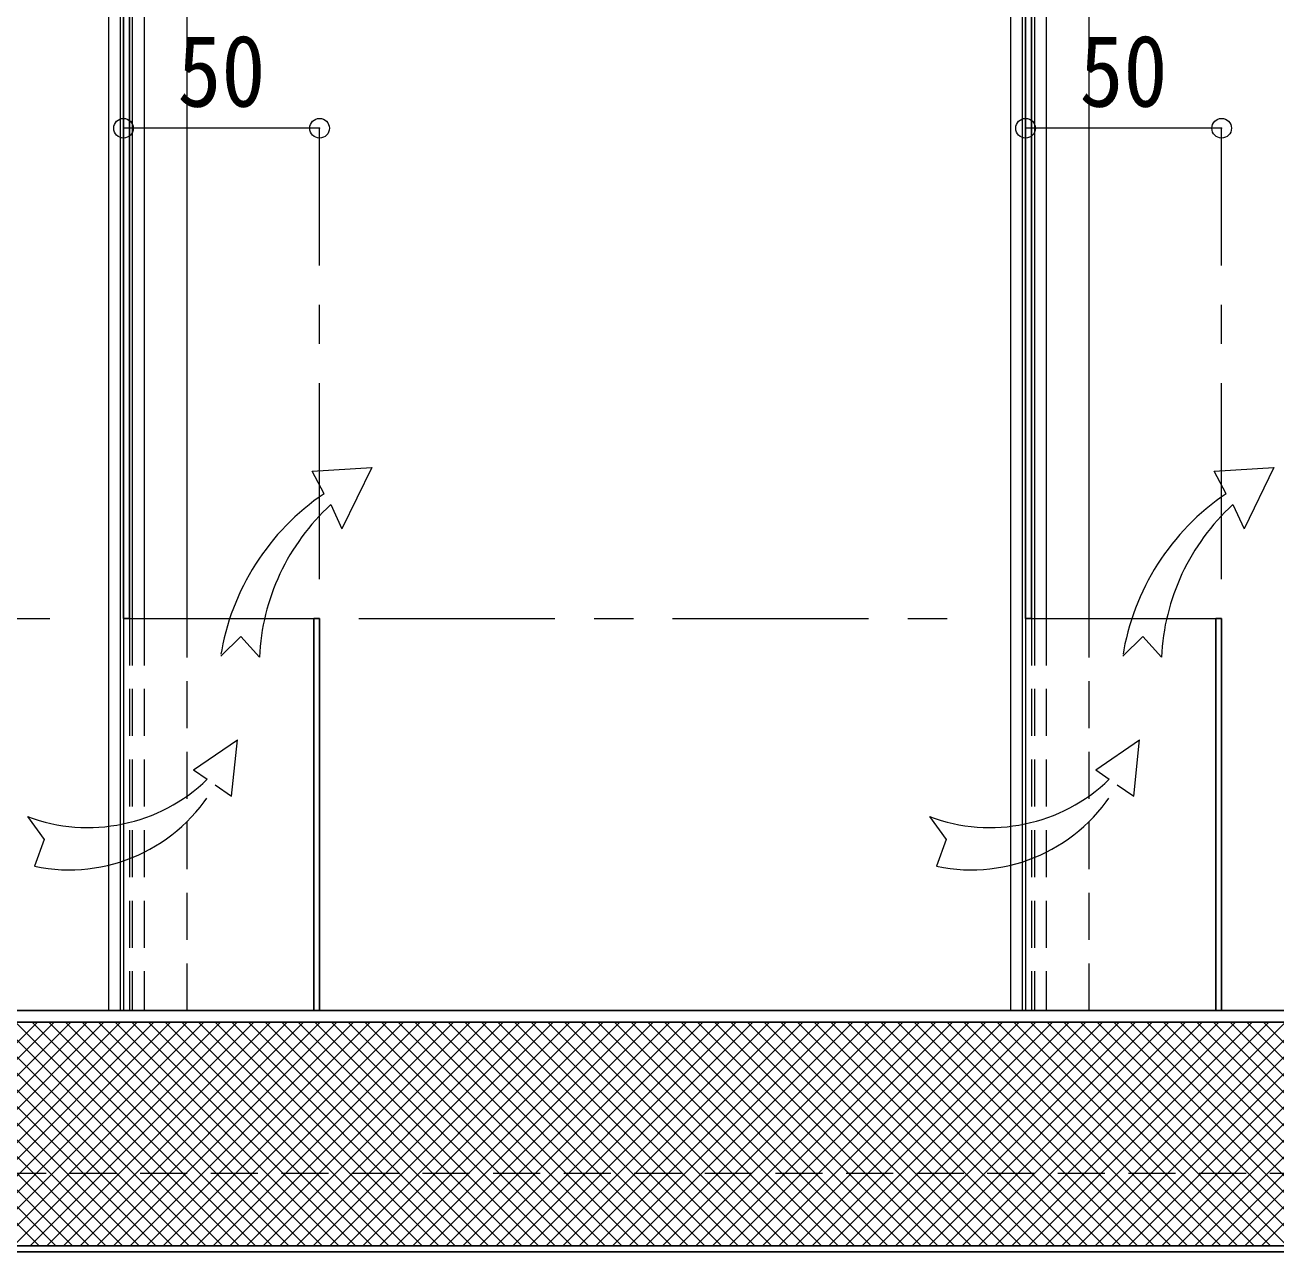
# Model space of a CAD drawing. Units: millimetres at full size, sheet at 1:10; details may follow other scales. Extents: x -2114 to 1936, y -1399 to 1411.
# Drawn here: x -1275.3 to -956.3, y -885.2 to -572.3 of the extents above; entities that cross this region are included whole.
import ezdxf
from ezdxf.enums import TextEntityAlignment as Align

# ---------------------------------------------------------------- set-up
doc = ezdxf.new("R2010")
doc.units = ezdxf.units.MM
doc.header["$LTSCALE"] = 10
doc.header["$PDMODE"] = 32
doc.header["$PDSIZE"] = 5
for name, pattern in [('CHAIN1', [8, 5, -1, 1, -1]), ('DASHED1', [1.8, 1.2, -0.6]), ('DOUBLE_CHAIN1', [8.8, 5, -1, 0.6, -0.6, 0.6, -1])]:
    doc.linetypes.add(name, pattern=pattern)
doc.layers.add('0-0_ﾚｲﾔ1', color=4, linetype='Continuous', lineweight=9)
doc.styles.add('ＭＳ ゴシック', font='')
doc.styles.get('ＭＳ ゴシック').set_extended_font_data('MS Gothic')

msp = doc.modelspace()

# ---------------------------------------------------------------- linework, layer by layer
at = {"layer": '0-0_ﾚｲﾔ1', "color": 5, "lineweight": 25}
for p, q in [((-1250.17, -275.14), (-1250.17, -723.64)), ((-1248.67, -275.89), (-1248.67, -723.64)), ((-1020.17, -275.14), (-1020.17, -723.64)), ((-1018.67, -275.89), (-1018.67, -723.64)), ((-1248.67, -723.64), (-1250.17, -723.64)), ((-1201.67, -723.64), (-1201.67, -823.64)), ((-1200.17, -723.64), (-1201.67, -723.64)), ((-1200.17, -723.64), (-1200.17, -823.64)), ((-1018.67, -723.64), (-1020.17, -723.64)), ((-971.67, -723.64), (-971.67, -823.64)), ((-970.17, -723.64), (-971.67, -723.64)), ((-970.17, -723.64), (-970.17, -823.64)), ((-565.92, -823.64), (-1471.92, -823.64)), ((-565.92, -826.64), (-1471.92, -826.64)), ((-1523.92, -885.24), (-513.92, -885.24)), ((-1523.12, -883.64), (-514.72, -883.64))]:
    msp.add_line(p, q, dxfattribs=at)
at = {"layer": '0-0_ﾚｲﾔ1', "color": 7, "lineweight": 18}
for p, q in [((-1253.92, -823.64), (-1253.92, -323.64)), ((-1250.92, -823.64), (-1250.92, -323.64)), ((-1023.92, -823.64), (-1023.92, -323.64)), ((-1020.92, -823.64), (-1020.92, -323.64)), ((-1247.92, -335.88), (-1247.92, -723.64)), ((-1244.92, -336.5), (-1244.92, -723.64)), ((-1017.92, -335.88), (-1017.92, -723.64)), ((-1014.92, -336.5), (-1014.92, -723.64)), ((-1250.17, -723.64), (-1250.17, -823.64)), ((-1248.67, -723.64), (-1201.67, -723.64)), ((-1020.17, -723.64), (-1020.17, -823.64)), ((-1018.67, -723.64), (-971.67, -723.64))]:
    msp.add_line(p, q, dxfattribs=at)
at = {"layer": '0-0_ﾚｲﾔ1'}
for p, q in [((-1233.92, -723.64), (-1233.92, -323.64)), ((-1003.92, -723.64), (-1003.92, -323.64)), ((-1200.17, -598.64), (-1250.17, -598.64)), ((-970.17, -598.64), (-1020.17, -598.64)), ((-1329.11, -883.64), (-1272.11, -826.64)), ((-1328.63, -826.64), (-1271.63, -883.64)), ((-1324.87, -883.64), (-1267.87, -826.64)), ((-1324.38, -826.64), (-1267.38, -883.64)), ((-1320.63, -883.64), (-1263.63, -826.64)), ((-1320.14, -826.64), (-1263.14, -883.64)), ((-1316.39, -883.64), (-1259.39, -826.64)), ((-1315.9, -826.64), (-1258.9, -883.64)), ((-1312.14, -883.64), (-1255.14, -826.64)), ((-1311.65, -826.64), (-1254.65, -883.64)), ((-1307.9, -883.64), (-1250.9, -826.64)), ((-1307.41, -826.64), (-1250.41, -883.64)), ((-1303.66, -883.64), (-1246.66, -826.64)), ((-1303.17, -826.64), (-1246.17, -883.64)), ((-1299.42, -883.64), (-1242.42, -826.64)), ((-1298.93, -826.64), (-1241.93, -883.64)), ((-1295.17, -883.64), (-1238.17, -826.64)), ((-1294.68, -826.64), (-1237.68, -883.64)), ((-1290.93, -883.64), (-1233.93, -826.64)), ((-1290.44, -826.64), (-1233.44, -883.64)), ((-1286.69, -883.64), (-1229.69, -826.64)), ((-1286.2, -826.64), (-1229.2, -883.64)), ((-1282.44, -883.64), (-1225.44, -826.64)), ((-1281.96, -826.64), (-1224.96, -883.64)), ((-1278.2, -883.64), (-1221.2, -826.64)), ((-1277.71, -826.64), (-1220.71, -883.64)), ((-1273.96, -883.64), (-1216.96, -826.64)), ((-1273.47, -826.64), (-1216.47, -883.64)), ((-1269.72, -883.64), (-1212.72, -826.64)), ((-1269.23, -826.64), (-1212.23, -883.64)), ((-1265.47, -883.64), (-1208.47, -826.64)), ((-1264.99, -826.64), (-1207.99, -883.64)), ((-1261.23, -883.64), (-1204.23, -826.64)), ((-1260.74, -826.64), (-1203.74, -883.64)), ((-1256.99, -883.64), (-1199.99, -826.64)), ((-1256.5, -826.64), (-1199.5, -883.64)), ((-1252.75, -883.64), (-1195.75, -826.64)), ((-1252.26, -826.64), (-1195.26, -883.64)), ((-1248.5, -883.64), (-1191.5, -826.64)), ((-1248.01, -826.64), (-1191.01, -883.64)), ((-1244.26, -883.64), (-1187.26, -826.64)), ((-1243.77, -826.64), (-1186.77, -883.64)), ((-1240.02, -883.64), (-1183.02, -826.64)), ((-1239.53, -826.64), (-1182.53, -883.64)), ((-1235.78, -883.64), (-1178.78, -826.64)), ((-1235.29, -826.64), (-1178.29, -883.64)), ((-1231.53, -883.64), (-1174.53, -826.64)), ((-1231.04, -826.64), (-1174.04, -883.64)), ((-1227.29, -883.64), (-1170.29, -826.64)), ((-1226.8, -826.64), (-1169.8, -883.64)), ((-1223.05, -883.64), (-1166.05, -826.64)), ((-1222.56, -826.64), (-1165.56, -883.64)), ((-1218.8, -883.64), (-1161.8, -826.64)), ((-1218.32, -826.64), (-1161.32, -883.64)), ((-1214.56, -883.64), (-1157.56, -826.64)), ((-1214.07, -826.64), (-1157.07, -883.64)), ((-1210.32, -883.64), (-1153.32, -826.64)), ((-1209.83, -826.64), (-1152.83, -883.64)), ((-1206.08, -883.64), (-1149.08, -826.64)), ((-1205.59, -826.64), (-1148.59, -883.64)), ((-1201.83, -883.64), (-1144.83, -826.64)), ((-1201.35, -826.64), (-1144.35, -883.64)), ((-1197.59, -883.64), (-1140.59, -826.64)), ((-1197.1, -826.64), (-1140.1, -883.64)), ((-1193.35, -883.64), (-1136.35, -826.64)), ((-1192.86, -826.64), (-1135.86, -883.64)), ((-1189.11, -883.64), (-1132.11, -826.64)), ((-1188.62, -826.64), (-1131.62, -883.64)), ((-1184.86, -883.64), (-1127.86, -826.64)), ((-1184.38, -826.64), (-1127.38, -883.64)), ((-1180.62, -883.64), (-1123.62, -826.64)), ((-1180.13, -826.64), (-1123.13, -883.64)), ((-1176.38, -883.64), (-1119.38, -826.64)), ((-1175.89, -826.64), (-1118.89, -883.64)), ((-1172.14, -883.64), (-1115.14, -826.64)), ((-1171.65, -826.64), (-1114.65, -883.64)), ((-1167.89, -883.64), (-1110.89, -826.64)), ((-1167.4, -826.64), (-1110.4, -883.64)), ((-1163.65, -883.64), (-1106.65, -826.64)), ((-1163.16, -826.64), (-1106.16, -883.64)), ((-1159.41, -883.64), (-1102.41, -826.64)), ((-1158.92, -826.64), (-1101.92, -883.64)), ((-1155.17, -883.64), (-1098.17, -826.64)), ((-1154.68, -826.64), (-1097.68, -883.64)), ((-1150.92, -883.64), (-1093.92, -826.64)), ((-1150.43, -826.64), (-1093.43, -883.64)), ((-1146.68, -883.64), (-1089.68, -826.64)), ((-1146.19, -826.64), (-1089.19, -883.64)), ((-1142.44, -883.64), (-1085.44, -826.64)), ((-1141.95, -826.64), (-1084.95, -883.64)), ((-1138.19, -883.64), (-1081.19, -826.64)), ((-1137.71, -826.64), (-1080.71, -883.64)), ((-1133.95, -883.64), (-1076.95, -826.64)), ((-1133.46, -826.64), (-1076.46, -883.64)), ((-1129.71, -883.64), (-1072.71, -826.64)), ((-1129.22, -826.64), (-1072.22, -883.64)), ((-1125.47, -883.64), (-1068.47, -826.64)), ((-1124.98, -826.64), (-1067.98, -883.64)), ((-1121.22, -883.64), (-1064.22, -826.64)), ((-1120.74, -826.64), (-1063.74, -883.64)), ((-1116.98, -883.64), (-1059.98, -826.64)), ((-1116.49, -826.64), (-1059.49, -883.64)), ((-1112.74, -883.64), (-1055.74, -826.64)), ((-1112.25, -826.64), (-1055.25, -883.64)), ((-1108.5, -883.64), (-1051.5, -826.64)), ((-1108.01, -826.64), (-1051.01, -883.64)), ((-1104.25, -883.64), (-1047.25, -826.64)), ((-1103.77, -826.64), (-1046.77, -883.64)), ((-1100.01, -883.64), (-1043.01, -826.64)), ((-1099.52, -826.64), (-1042.52, -883.64)), ((-1095.77, -883.64), (-1038.77, -826.64)), ((-1095.28, -826.64), (-1038.28, -883.64)), ((-1091.53, -883.64), (-1034.53, -826.64)), ((-1091.04, -826.64), (-1034.04, -883.64)), ((-1087.28, -883.64), (-1030.28, -826.64)), ((-1086.79, -826.64), (-1029.79, -883.64)), ((-1083.04, -883.64), (-1026.04, -826.64)), ((-1082.55, -826.64), (-1025.55, -883.64)), ((-1078.8, -883.64), (-1021.8, -826.64)), ((-1078.31, -826.64), (-1021.31, -883.64)), ((-1074.56, -883.64), (-1017.56, -826.64)), ((-1074.07, -826.64), (-1017.07, -883.64)), ((-1070.31, -883.64), (-1013.31, -826.64)), ((-1069.82, -826.64), (-1012.82, -883.64)), ((-1066.07, -883.64), (-1009.07, -826.64)), ((-1065.58, -826.64), (-1008.58, -883.64)), ((-1061.83, -883.64), (-1004.83, -826.64)), ((-1061.34, -826.64), (-1004.34, -883.64)), ((-1057.58, -883.64), (-1000.58, -826.64)), ((-1057.1, -826.64), (-1000.1, -883.64)), ((-1053.34, -883.64), (-996.34, -826.64)), ((-1052.85, -826.64), (-995.85, -883.64)), ((-1049.1, -883.64), (-992.1, -826.64)), ((-1048.61, -826.64), (-991.61, -883.64)), ((-1044.86, -883.64), (-987.86, -826.64)), ((-1044.37, -826.64), (-987.37, -883.64)), ((-1040.61, -883.64), (-983.61, -826.64)), ((-1040.13, -826.64), (-983.13, -883.64)), ((-1036.37, -883.64), (-979.37, -826.64)), ((-1035.88, -826.64), (-978.88, -883.64)), ((-1032.13, -883.64), (-975.13, -826.64)), ((-1031.64, -826.64), (-974.64, -883.64)), ((-1027.89, -883.64), (-970.89, -826.64)), ((-1027.4, -826.64), (-970.4, -883.64)), ((-1023.64, -883.64), (-966.64, -826.64)), ((-1023.15, -826.64), (-966.15, -883.64)), ((-1019.4, -883.64), (-962.4, -826.64)), ((-1018.91, -826.64), (-961.91, -883.64)), ((-1015.16, -883.64), (-958.16, -826.64)), ((-1014.67, -826.64), (-957.67, -883.64)), ((-1010.92, -883.64), (-953.92, -826.64)), ((-1010.43, -826.64), (-953.43, -883.64)), ((-1006.67, -883.64), (-949.67, -826.64)), ((-1006.18, -826.64), (-949.18, -883.64)), ((-1002.43, -883.64), (-945.43, -826.64)), ((-1001.94, -826.64), (-944.94, -883.64)), ((-998.19, -883.64), (-941.19, -826.64)), ((-997.7, -826.64), (-940.7, -883.64)), ((-993.95, -883.64), (-936.95, -826.64)), ((-993.46, -826.64), (-936.46, -883.64)), ((-989.7, -883.64), (-932.7, -826.64)), ((-989.21, -826.64), (-932.21, -883.64)), ((-985.46, -883.64), (-928.46, -826.64)), ((-984.97, -826.64), (-927.97, -883.64)), ((-981.22, -883.64), (-924.22, -826.64)), ((-980.73, -826.64), (-923.73, -883.64)), ((-976.97, -883.64), (-919.97, -826.64)), ((-976.49, -826.64), (-919.49, -883.64)), ((-972.73, -883.64), (-915.73, -826.64)), ((-972.24, -826.64), (-915.24, -883.64)), ((-968.49, -883.64), (-911.49, -826.64)), ((-968, -826.64), (-911, -883.64)), ((-964.25, -883.64), (-907.25, -826.64)), ((-963.76, -826.64), (-906.76, -883.64)), ((-960, -883.64), (-903, -826.64)), ((-959.52, -826.64), (-902.52, -883.64))]:
    msp.add_line(p, q, dxfattribs=at)
at = {"layer": '0-0_ﾚｲﾔ1', "linetype": 'CHAIN1'}
for p, q in [((-1200.17, -713.64), (-1200.17, -598.64)), ((-970.17, -713.64), (-970.17, -598.64)), ((-1878.92, -723.64), (-1260.17, -723.64)), ((-1190.17, -723.64), (-1030.17, -723.64))]:
    msp.add_line(p, q, dxfattribs=at)
at = {"layer": '0-0_ﾚｲﾔ1', "linetype": 'DOUBLE_CHAIN1'}
for p, q in [((-1198.99, -691.86), (-1202.04, -686.11)), ((-968.99, -691.86), (-972.04, -686.11)), ((-1197.32, -694.64), (-1194.46, -700.82)), ((-967.32, -694.64), (-964.46, -700.82)), ((-1232.29, -762.25), (-1221.11, -754.62)), ((-1222.6, -768.96), (-1221.11, -754.62)), ((-1002.29, -762.25), (-991.11, -754.62)), ((-992.6, -768.96), (-991.11, -754.62)), ((-1232.29, -762.25), (-1228.82, -764.66)), ((-1002.29, -762.25), (-998.82, -764.66)), ((-1226.78, -766.07), (-1222.6, -768.96)), ((-996.78, -766.07), (-992.6, -768.96))]:
    msp.add_line(p, q, dxfattribs=at)
at = {"layer": '0-0_ﾚｲﾔ1', "linetype": 'DASHED1'}
for p, q in [((-1248.67, -723.64), (-1248.67, -823.64)), ((-1247.92, -723.64), (-1247.92, -823.64)), ((-1244.92, -723.64), (-1244.92, -823.64)), ((-1233.92, -823.64), (-1233.92, -723.64)), ((-1018.67, -723.64), (-1018.67, -823.64)), ((-1017.92, -723.64), (-1017.92, -823.64)), ((-1014.92, -723.64), (-1014.92, -823.64)), ((-1003.92, -823.64), (-1003.92, -723.64)), ((-513.92, -865.24), (-1523.92, -865.24))]:
    msp.add_line(p, q, dxfattribs=at)
at = {"layer": '0-0_ﾚｲﾔ1', "linetype": 'DOUBLE_CHAIN1'}
for points in [[(-1202.04, -686.11), (-1186.87, -685.2), (-1194.46, -700.82)], [(-972.04, -686.11), (-956.87, -685.2), (-964.46, -700.82)], [(-1225.39, -733.29), (-1220.27, -728.29), (-1215.52, -733.57)], [(-995.39, -733.29), (-990.27, -728.29), (-985.52, -733.57)], [(-1274.68, -774.19), (-1270.41, -780.05), (-1272.84, -786.86)], [(-1044.68, -774.19), (-1040.41, -780.05), (-1042.84, -786.86)]]:
    msp.add_lwpolyline(points, dxfattribs=at)
for centre, radius, start, end in [((-1164.57, -742.92), 61.59, 123.9831, 170.9965), ((-934.57, -742.92), 61.59, 123.9831, 170.9965), ((-1159.27, -736.15), 56.31, 132.5118, 177.3685), ((-929.27, -736.15), 56.31, 132.5118, 177.3685), ((-1259.27, -733.23), 43.76, 249.3758, 314.1008), ((-1029.27, -733.23), 43.76, 249.3758, 314.1008), ((-1264, -745.02), 42.76, 258.0687, 330.5195), ((-1034, -745.02), 42.76, 258.0687, 330.5195)]:
    msp.add_arc(centre, radius, start, end, dxfattribs=at)
at = {"layer": '0-0_ﾚｲﾔ1', "color": 1}
for p in [(-1250.17, -598.64), (-1200.17, -598.64), (-1020.17, -598.64), (-970.17, -598.64)]:
    msp.add_point(p, dxfattribs=at)

# ---------------------------------------------------------------- texts
at = {"layer": '0-0_ﾚｲﾔ1', "color": 7, "style": 'ＭＳ ゴシック', "width": 0.9}
for p in [(-1236.42, -598.64), (-1006.42, -598.64)]:
    msp.add_text('50', height=18.33, dxfattribs=at).set_placement(p, align=Align.BOTTOM_LEFT)

doc.saveas('drawing.dxf')
